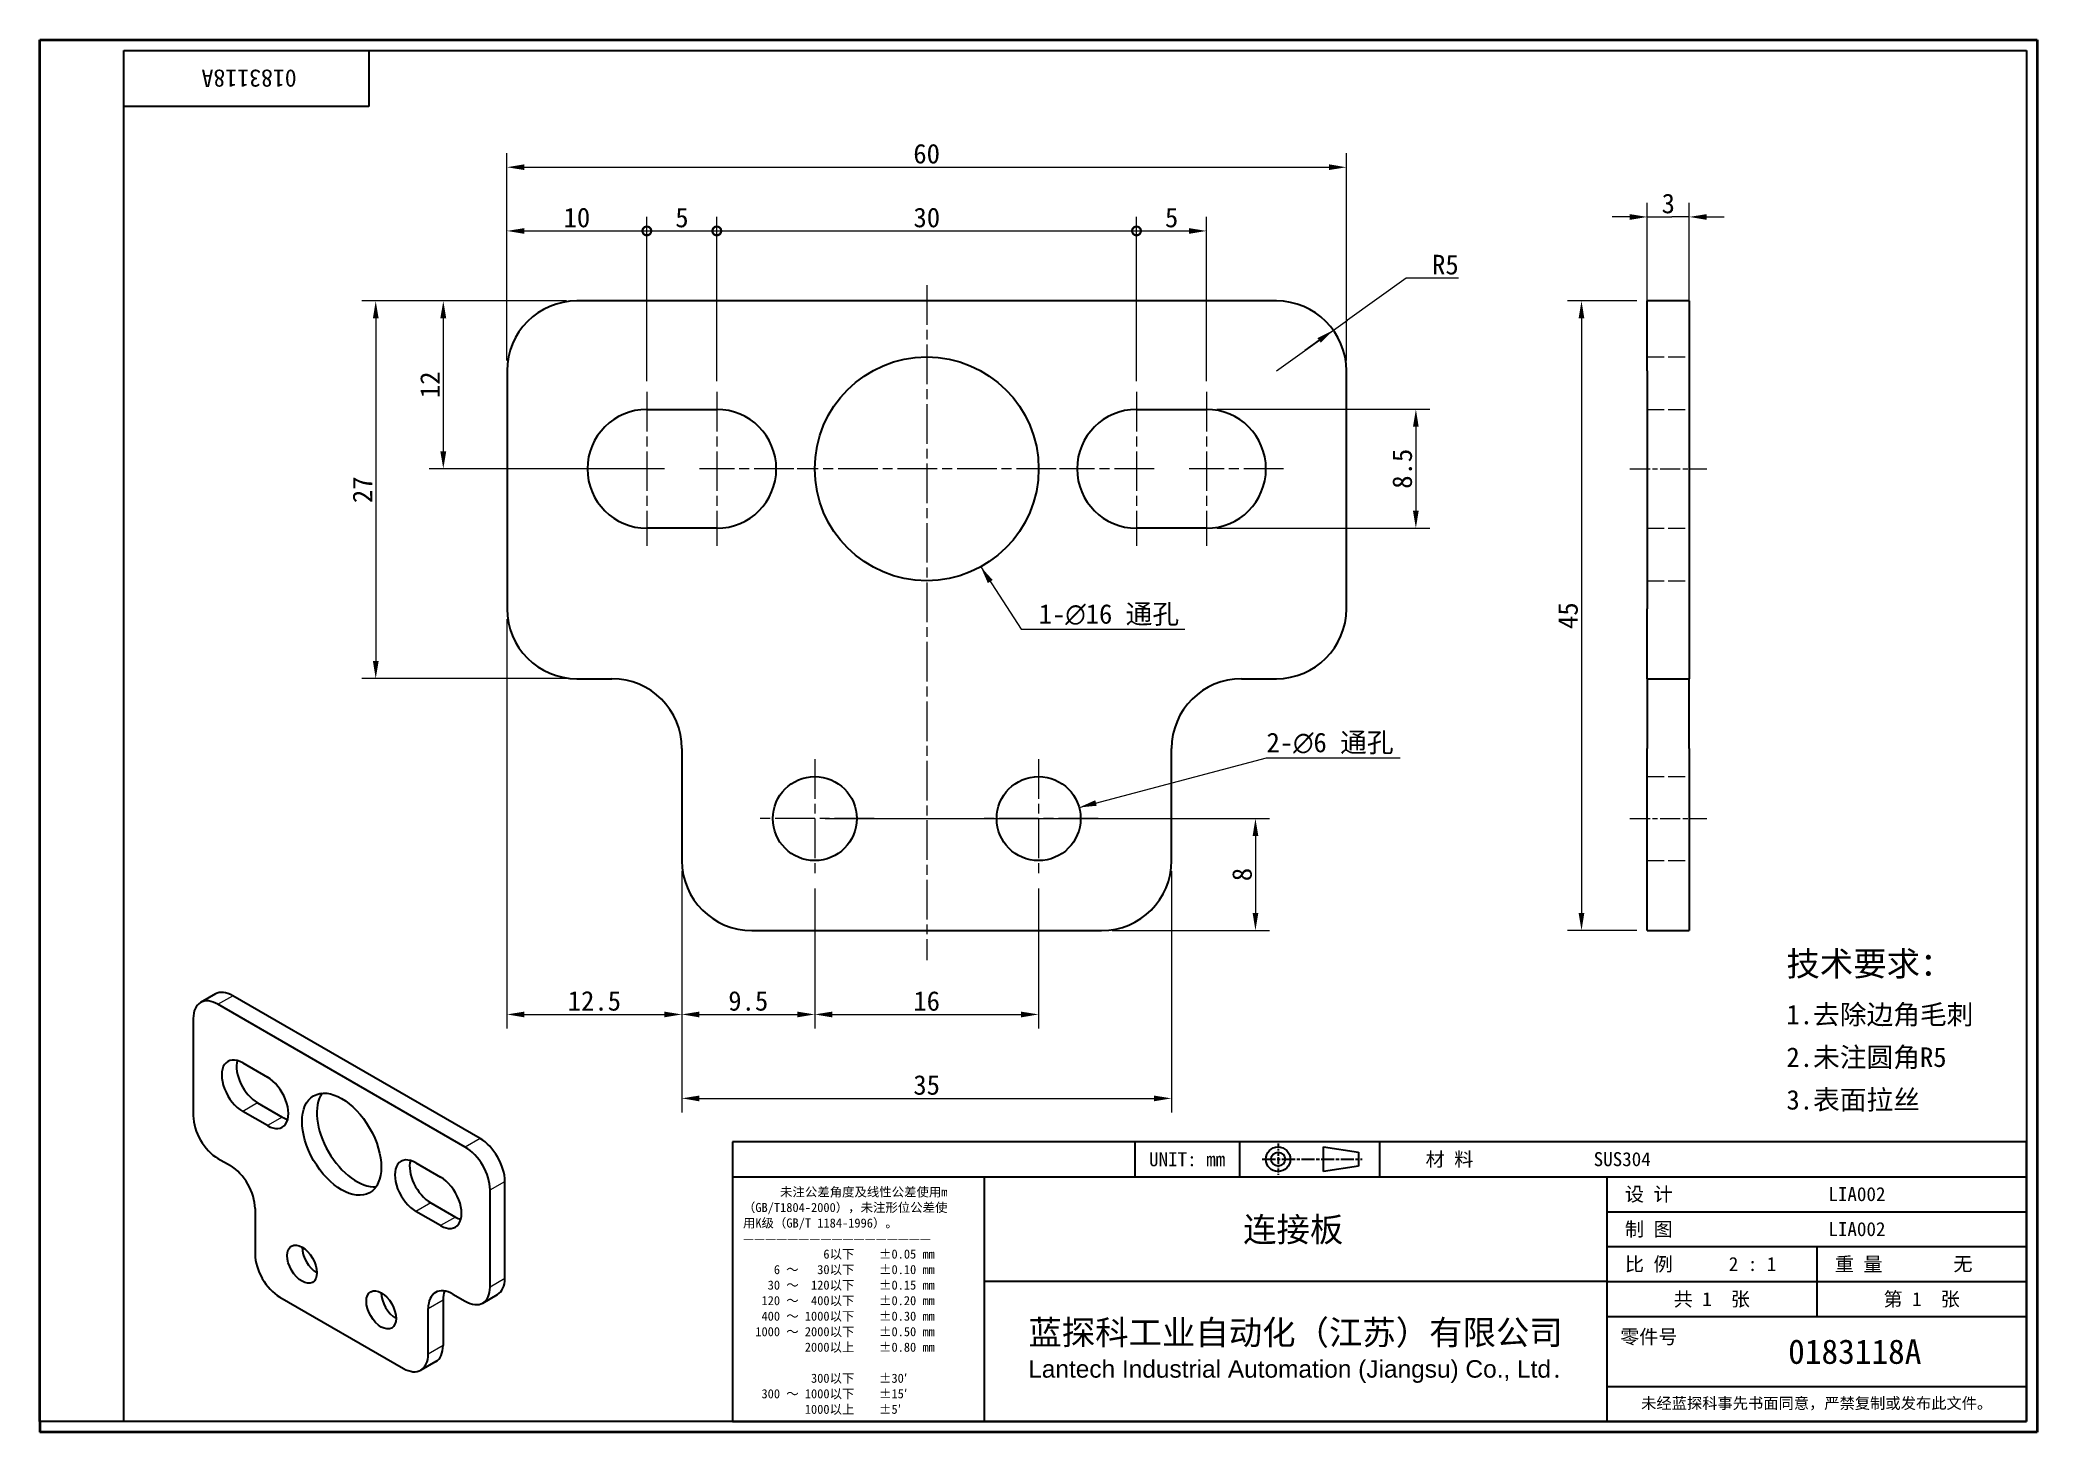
# Model space of a CAD drawing. Header units: millimetres. Extents: x 3 to 146, y 3 to 102.
import ezdxf
from ezdxf.enums import TextEntityAlignment as Align

# ---------------------------------------------------------------- set-up
doc = ezdxf.new("R2010")
doc.units = ezdxf.units.MM
doc.header["$LTSCALE"] = 0.5
doc.linetypes.add('CHAIN', pattern=[0.3543, 0.2362, -0.0295, 0.0591, -0.0295])
doc.linetypes.add('DASHED', pattern=[0.2067, 0.1654, -0.0413])
for name, color, linetype, lineweight in [('1', 7, 'Continuous', 18), ('可见 (ISO)', 7, 'Continuous', 25), ('可见窄的 (ISO)', 7, 'Continuous', 18), ('图框 (ISO)', 7, 'Continuous', 35), ('标题 (ISO)', 7, 'Continuous', 25)]:
    doc.layers.add(name, color=color, linetype=linetype, lineweight=lineweight)
for name, color, linetype, lineweight, true_color in [('中心标记 (ISO)', 1, 'CHAIN', 18, 0xff0000), ('中心线 (ISO)', 1, 'CHAIN', 18, 0xff0000), ('尺寸 (ISO)', 7, 'Continuous', 18, 0x008000), ('符号 (ISO)', 7, 'Continuous', 18, 0x008000), ('隐藏 (ISO)', 5, 'DASHED', 18, 0x0000ff)]:
    doc.layers.add(name, color=color, linetype=linetype, lineweight=lineweight, true_color=true_color)
doc.styles.add('文本样式164', font='SimSun.ttf')
doc.styles.add('文本样式165', font='SimSun.ttf')
doc.styles.add('文本样式74', font='SimSun.ttf')
doc.styles.add('最新国标', font='simfang.ttf')
doc.styles.add('注释文本 (ISO)', font='simfang.ttf')
doc.dimstyles.new('默认 (GB)', dxfattribs={"dimscale": 0.5, "dimtxt": 2.8, "dimasz": 2.5, "dimexe": 2, "dimexo": 1.5, "dimgap": 0.5, "dimtad": 1, "dimtoh": 1, "dimdsep": 46, "dimtxsty": '最新国标', "dimcen": 0.09, "dimdle": 10, "dimclrd": 256, "dimclre": 256, "dimclrt": 256, "dimaunit": 1, "dimadec": 3, "dimazin": 2, "dimtfac": 0.535714, "dimtdec": 3, "dimtmove": 0, "dimatfit": 3, "dimfxl": 0, "dimtolj": 1, "dimlwd": -1, "dimlwe": -1, "dimarcsym": 0})
doc.dimstyles.new('默认 (GB)$7', dxfattribs={"dimscale": 0.5, "dimtxt": 2.8, "dimasz": 2.5, "dimexe": 2, "dimexo": 1.5, "dimgap": 0.5, "dimtad": 1, "dimtoh": 1, "dimdsep": 46, "dimtxsty": '最新国标', "dimcen": 0.09, "dimdle": 10, "dimclrd": 256, "dimclre": 256, "dimclrt": 256, "dimaunit": 1, "dimadec": 3, "dimazin": 2, "dimtfac": 0.535714, "dimtdec": 3, "dimtmove": 0, "dimatfit": 3, "dimfxl": 0, "dimtolj": 1, "dimlwd": -1, "dimlwe": -1, "dimarcsym": 0})

# ---------------------------------------------------------------- blocks, each defined once
blk = doc.blocks.new('图框 最新国标')
at = {"layer": '图框 (ISO)'}
for p, q in [((6, 7), (6, 204.5)), ((6, 204.5), (291.5, 204.5)), ((291.5, 204.5), (291.5, 5.5)), ((6, 7), (6, 5.5)), ((6, 7), (6, 5.5)), ((291.5, 5.5), (6, 5.5))]:
    blk.add_line(p, q, dxfattribs=at)
at = {"layer": '图框 (ISO)', "color": 7, "linetype": 'Continuous', "lineweight": 25}
for p, q in [((18, 203), (290, 203)), ((18, 7), (18, 203)), ((18, 203), (290, 203)), ((53, 203), (53, 195)), ((290, 203), (290, 7)), ((290, 203), (290, 7)), ((53, 195), (18, 195)), ((290, 7), (6, 7)), ((290, 7), (18, 7))]:
    blk.add_line(p, q, dxfattribs=at)
at = {"layer": '图框 (ISO)', "style": '文本样式74'}
blk.add_attdef('零件代号_001', (42.7, 200.25), '', height=2.5, rotation=180, dxfattribs=at)
blk = doc.blocks.new('标题栏 最新国标')
at = {"layer": '标题 (ISO)'}
for p, q in [((381.98, -183.84), (196.98, -183.84)), ((196.98, -183.84), (196.98, -223.84)), ((254.48, -183.84), (254.48, -188.84)), ((269.48, -183.84), (269.48, -188.84)), ((281.48, -188.09), (281.48, -184.59)), ((281.48, -184.59), (286.48, -185.34)), ((286.48, -185.34), (286.48, -187.34)), ((289.48, -183.84), (289.48, -188.84)), ((381.98, -223.84), (381.98, -183.84)), ((383.48, -183.84), (383.48, -225.34)), ((286.48, -187.34), (281.48, -188.09)), ((196.98, -188.84), (381.98, -188.84)), ((232.98, -188.84), (232.98, -223.84)), ((321.98, -188.84), (321.98, -223.84)), ((321.98, -193.84), (381.98, -193.84)), ((321.98, -198.84), (381.98, -198.84)), ((351.98, -198.84), (351.98, -208.84)), ((321.98, -203.84), (232.98, -203.84)), ((321.98, -203.84), (381.98, -203.84)), ((321.98, -208.84), (381.98, -208.84)), ((321.98, -218.84), (381.98, -218.84)), ((196.98, -223.84), (381.98, -223.84)), ((383.48, -225.34), (196.98, -225.34))]:
    blk.add_line(p, q, dxfattribs=at)
at = {"layer": '标题 (ISO)', "linetype": 'CHAIN', "ltscale": 5.000333}
blk.add_line((274.98, -184.09), (274.98, -188.59), dxfattribs=at)
at = {"layer": '标题 (ISO)', "linetype": 'CHAIN', "ltscale": 15.834605}
blk.add_line((272.73, -186.34), (286.98, -186.34), dxfattribs=at)
at = {"layer": '标题 (ISO)'}
for radius in [1.75, 1]:
    blk.add_circle((274.98, -186.34), radius, dxfattribs=at)
at = {"layer": '1', "style": '文本样式164'}
for s, p in [('UNIT: mm', (261.98, -186.34)), ('材 料', (299.48, -186.34)), ('设 计', (327.98, -191.34)), ('制 图', (327.98, -196.34)), ('比 例', (327.98, -201.34)), ('重 量', (357.98, -201.34)), ('共 1  张', (336.98, -206.34)), ('第 1  张', (366.98, -206.34))]:
    blk.add_text(s, height=2, dxfattribs=at).set_placement(p, align=Align.MIDDLE_CENTER)
at = {"layer": '标题 (ISO)', "style": '注释文本 (ISO)'}
for s, insert, char_height, attachment_point, line_spacing_factor in [('\\fSimSun|b0|i0;{\\H1.3000;      未注公差角度及线性公差使用m\\P}\\fSimSun|b0|i0;{\\H1.3000;（GB/T1804-2000），未注形位公差使\\P}\\fSimSun|b0|i0;{\\H1.3000;用K级（GB/T 1184-1996）。\\P}\\fSimSun|b0|i0;{\\H1.3000;—————————————————\\P}\\fSimSun|b0|i0;{\\H1.3000;             6以下    ±0.05 mm\\P}\\fSimSun|b0|i0;{\\H1.3000;     6 ～   30以下    ±0.10 mm\\P}\\fSimSun|b0|i0;{\\H1.3000;    30 ～  120以下    ±0.15 mm\\P}\\fSimSun|b0|i0;{\\H1.3000;   120 ～  400以下    ±0.20 mm\\P}\\fSimSun|b0|i0;{\\H1.3000;   400 ～ 1000以下    ±0.30 mm\\P}\\fSimSun|b0|i0;{\\H1.3000;  1000 ～ 2000以下    ±0.50 mm\\P}\\fSimSun|b0|i0;{\\H1.3000;          2000以上    ±0.80 mm\\P}\\fSimSun|b0|i0;{\\H1.3000;\\P}\\fSimSun|b0|i0;{\\H1.3000;           300以下    ±30′\\P}\\fSimSun|b0|i0;{\\H1.3000;   300 ～ 1000以下    ±15′\\P}\\fSimSun|b0|i0;{\\H1.3000;          1000以上    ±5′}', (198.48, -206.63), 1.3, 4, 1.023913), ('{\\fMicrosoft YaHei|b0|i0|c134|p34;\\H1.75x;蓝探科工业自动化（江苏）有限公司\\P\\fArial|b0|i0|c0|p34;\\H0.71429x;Lantech Industrial Automation (Jiangsu) Co., Ltd\\fFangSong|b0|i0|c134|p49;.\\H1.15195x; }', (277.48, -213.84), 2, 5, 0.978695)]:
    blk.add_mtext(s, dxfattribs=dict(at, insert=insert, char_height=char_height, attachment_point=attachment_point, line_spacing_factor=line_spacing_factor))
at = {"layer": '标题 (ISO)', "attachment_point": 5, "style": '注释文本 (ISO)'}
for s, insert, char_height in [('\\fFangSong|b0|i0;零件号', (327.98, -211.84), 2), ('\\fSimSun|b0|i0;{\\H1.6000;未经蓝探科事先书面同意，严禁复制或发布此文件。}', (351.98, -221.34), 1.6)]:
    blk.add_mtext(s, dxfattribs=dict(at, insert=insert, char_height=char_height))
at = {"layer": '标题 (ISO)'}
for tag, p, height, style in [('材料_001', (320.09, -187.33), 2, '注释文本 (ISO)'), ('设计人_001', (353.65, -192.33), 2, '注释文本 (ISO)'), ('库存编号_001', (269.98, -198.14), 3.5, '文本样式165'), ('设计人_001', (353.65, -197.33), 2, '注释文本 (ISO)'), ('视图比例_001', (339.41, -202.33), 2, '注释文本 (ISO)'), ('质量\\P3;_001', (371.53, -202.3), 2, '注释文本 (ISO)'), ('零件代号_001', (347.9, -215.59), 3.5, '文本样式165')]:
    blk.add_attdef(tag, p, '', height=height, dxfattribs=dict(at, style=style))
blk = doc.blocks.new('_DotSmall')
at = {"color": 0, "linetype": 'ByBlock', "const_width": 0.5}
blk.add_lwpolyline([(-0.0625, 0, 1), (0.0625, 0, 1)], format="xyb", close=True, dxfattribs=at)
blk = doc.blocks.new('*D5')
at = {"layer": 'Defpoints', "color": 0, "transparency": 16777216}
for p in [(46.38, 88.6), (36.38, 78.6), (46.38, 77.1)]:
    blk.add_point(p, dxfattribs=at)
at = {"layer": '尺寸 (ISO)', "color": 116, "true_color": 0x00803f, "transparency": 16777216}
for p, q in [((36.38, 79.35), (36.38, 89.6)), ((37.63, 88.6), (46.38, 88.6)), ((46.38, 77.85), (46.38, 89.6))]:
    blk.add_line(p, q, dxfattribs=at)
blk.add_solid([(37.63, 88.8), (37.63, 88.39), (36.38, 88.6)], dxfattribs=at)
at = {"layer": '尺寸 (ISO)', "color": 116, "true_color": 0x00803f, "transparency": 16777216, "xscale": 1.25, "yscale": 1.25, "zscale": 1.25}
blk.add_blockref('_DotSmall', (46.38, 88.6), dxfattribs=at)
at = {"layer": '尺寸 (ISO)', "transparency": 16777216, "insert": (41.38, 89.55), "char_height": 1.4, "attachment_point": 5, "style": '最新国标'}
blk.add_mtext('\\A1;10', dxfattribs=at)
blk = doc.blocks.new('*D7')
at = {"layer": 'Defpoints', "color": 0, "transparency": 16777216}
for p in [(51.38, 88.6), (46.38, 77.1), (51.38, 77.1)]:
    blk.add_point(p, dxfattribs=at)
at = {"layer": '尺寸 (ISO)', "color": 116, "true_color": 0x00803f, "transparency": 16777216}
for p, q in [((46.38, 77.85), (46.38, 89.6)), ((46.38, 88.6), (51.38, 88.6)), ((51.38, 77.85), (51.38, 89.6))]:
    blk.add_line(p, q, dxfattribs=at)
at = {"layer": '尺寸 (ISO)', "color": 116, "true_color": 0x00803f, "transparency": 16777216, "xscale": 1.25, "yscale": 1.25, "zscale": 1.25, "rotation": 180}
blk.add_blockref('_DotSmall', (46.38, 88.6), dxfattribs=at)
at = {"layer": '尺寸 (ISO)', "color": 116, "true_color": 0x00803f, "transparency": 16777216, "xscale": 1.25, "yscale": 1.25, "zscale": 1.25}
blk.add_blockref('_DotSmall', (51.38, 88.6), dxfattribs=at)
at = {"layer": '尺寸 (ISO)', "transparency": 16777216, "insert": (48.89, 89.55), "char_height": 1.4, "attachment_point": 5, "style": '最新国标'}
blk.add_mtext('\\A1;5', dxfattribs=at)
blk = doc.blocks.new('*D8')
at = {"layer": 'Defpoints', "color": 0, "transparency": 16777216}
for p in [(81.38, 88.6), (51.38, 77.1), (81.38, 77.1)]:
    blk.add_point(p, dxfattribs=at)
at = {"layer": '尺寸 (ISO)', "color": 116, "true_color": 0x00803f, "transparency": 16777216}
for p, q in [((51.38, 77.85), (51.38, 89.6)), ((51.38, 88.6), (81.38, 88.6)), ((81.38, 77.85), (81.38, 89.6))]:
    blk.add_line(p, q, dxfattribs=at)
at = {"layer": '尺寸 (ISO)', "color": 116, "true_color": 0x00803f, "transparency": 16777216, "xscale": 1.25, "yscale": 1.25, "zscale": 1.25, "rotation": 180}
blk.add_blockref('_DotSmall', (51.38, 88.6), dxfattribs=at)
at = {"layer": '尺寸 (ISO)', "color": 116, "true_color": 0x00803f, "transparency": 16777216, "xscale": 1.25, "yscale": 1.25, "zscale": 1.25}
blk.add_blockref('_DotSmall', (81.38, 88.6), dxfattribs=at)
at = {"layer": '尺寸 (ISO)', "transparency": 16777216, "insert": (66.39, 89.55), "char_height": 1.4, "attachment_point": 5, "style": '最新国标'}
blk.add_mtext('\\A1;30', dxfattribs=at)
blk = doc.blocks.new('*D9')
at = {"layer": 'Defpoints', "color": 0, "transparency": 16777216}
for p in [(86.38, 88.6), (81.38, 77.1), (86.38, 77.1)]:
    blk.add_point(p, dxfattribs=at)
at = {"layer": '尺寸 (ISO)', "color": 116, "true_color": 0x00803f, "transparency": 16777216}
for p, q in [((81.38, 77.85), (81.38, 89.6)), ((81.38, 88.6), (85.13, 88.6)), ((86.38, 77.85), (86.38, 89.6))]:
    blk.add_line(p, q, dxfattribs=at)
blk.add_solid([(85.13, 88.8), (85.13, 88.39), (86.38, 88.6)], dxfattribs=at)
at = {"layer": '尺寸 (ISO)', "color": 116, "true_color": 0x00803f, "transparency": 16777216, "xscale": 1.25, "yscale": 1.25, "zscale": 1.25, "rotation": 180}
blk.add_blockref('_DotSmall', (81.38, 88.6), dxfattribs=at)
at = {"layer": '尺寸 (ISO)', "transparency": 16777216, "insert": (83.89, 89.55), "char_height": 1.4, "attachment_point": 5, "style": '最新国标'}
blk.add_mtext('\\A1;5', dxfattribs=at)
blk = doc.blocks.new('*D10')
at = {"layer": 'Defpoints', "color": 0, "transparency": 16777216}
for p in [(96.38, 93.15), (36.38, 78.6), (96.38, 78.6)]:
    blk.add_point(p, dxfattribs=at)
at = {"layer": '尺寸 (ISO)', "color": 116, "true_color": 0x00803f, "transparency": 16777216}
for p, q in [((36.38, 79.35), (36.38, 94.15)), ((37.63, 93.15), (95.13, 93.15)), ((96.38, 79.35), (96.38, 94.15))]:
    blk.add_line(p, q, dxfattribs=at)
for points in [[(37.63, 93.36), (37.63, 92.95), (36.38, 93.15)], [(95.13, 93.36), (95.13, 92.95), (96.38, 93.15)]]:
    blk.add_solid(points, dxfattribs=at)
at = {"layer": '尺寸 (ISO)', "transparency": 16777216, "insert": (66.38, 94.11), "char_height": 1.4, "attachment_point": 5, "style": '最新国标'}
blk.add_mtext('\\A1;60', dxfattribs=at)
blk = doc.blocks.new('*D11')
at = {"layer": 'Defpoints', "color": 0, "transparency": 16777216}
for p in [(41.38, 83.6), (31.83, 71.6), (46.38, 71.6)]:
    blk.add_point(p, dxfattribs=at)
at = {"layer": '尺寸 (ISO)', "color": 116, "true_color": 0x00803f, "transparency": 16777216}
for p, q in [((40.63, 83.6), (30.83, 83.6)), ((31.83, 82.35), (31.83, 72.85)), ((45.63, 71.6), (30.83, 71.6))]:
    blk.add_line(p, q, dxfattribs=at)
for points in [[(31.62, 82.35), (32.04, 82.35), (31.83, 83.6)], [(31.62, 72.85), (32.04, 72.85), (31.83, 71.6)]]:
    blk.add_solid(points, dxfattribs=at)
at = {"layer": '尺寸 (ISO)', "transparency": 16777216, "insert": (30.88, 77.6), "char_height": 1.4, "attachment_point": 5, "rotation": 90, "style": '最新国标'}
blk.add_mtext('\\A1;12', dxfattribs=at)
blk = doc.blocks.new('*D12')
at = {"layer": 'Defpoints', "color": 0, "transparency": 16777216}
for p in [(41.38, 83.6), (27, 56.6), (41.38, 56.6)]:
    blk.add_point(p, dxfattribs=at)
at = {"layer": '尺寸 (ISO)', "color": 116, "true_color": 0x00803f, "transparency": 16777216}
for p, q in [((40.63, 83.6), (26, 83.6)), ((27, 82.35), (27, 57.85)), ((40.63, 56.6), (26, 56.6))]:
    blk.add_line(p, q, dxfattribs=at)
for points in [[(26.8, 82.35), (27.21, 82.35), (27, 83.6)], [(26.8, 57.85), (27.21, 57.85), (27, 56.6)]]:
    blk.add_solid(points, dxfattribs=at)
at = {"layer": '尺寸 (ISO)', "transparency": 16777216, "insert": (26.05, 70.1), "char_height": 1.4, "attachment_point": 5, "rotation": 90, "style": '最新国标'}
blk.add_mtext('\\A1;27', dxfattribs=at)
blk = doc.blocks.new('*D13')
at = {"layer": 'Defpoints', "color": 0, "transparency": 16777216}
for p in [(48.88, 43.6), (58.38, 42.35), (58.38, 32.6)]:
    blk.add_point(p, dxfattribs=at)
at = {"layer": '尺寸 (ISO)', "color": 116, "true_color": 0x00803f, "transparency": 16777216}
for p, q in [((48.88, 42.85), (48.88, 31.6)), ((58.38, 41.6), (58.38, 31.6)), ((50.13, 32.6), (57.13, 32.6))]:
    blk.add_line(p, q, dxfattribs=at)
for points in [[(50.13, 32.8), (50.13, 32.39), (48.88, 32.6)], [(57.13, 32.8), (57.13, 32.39), (58.38, 32.6)]]:
    blk.add_solid(points, dxfattribs=at)
at = {"layer": '尺寸 (ISO)', "transparency": 16777216, "insert": (53.63, 33.56), "char_height": 1.4, "attachment_point": 5, "style": '最新国标'}
blk.add_mtext('\\A1;9.5', dxfattribs=at)
blk = doc.blocks.new('*D14')
at = {"layer": 'Defpoints', "color": 0, "transparency": 16777216}
for p in [(58.38, 42.35), (74.38, 42.35), (74.38, 32.6)]:
    blk.add_point(p, dxfattribs=at)
at = {"layer": '尺寸 (ISO)', "color": 116, "true_color": 0x00803f, "transparency": 16777216}
for p, q in [((58.38, 41.6), (58.38, 31.6)), ((74.38, 41.6), (74.38, 31.6)), ((59.63, 32.6), (73.13, 32.6))]:
    blk.add_line(p, q, dxfattribs=at)
for points in [[(59.63, 32.8), (59.63, 32.39), (58.38, 32.6)], [(73.13, 32.8), (73.13, 32.39), (74.38, 32.6)]]:
    blk.add_solid(points, dxfattribs=at)
at = {"layer": '尺寸 (ISO)', "transparency": 16777216, "insert": (66.38, 33.55), "char_height": 1.4, "attachment_point": 5, "style": '最新国标'}
blk.add_mtext('\\A1;16', dxfattribs=at)
blk = doc.blocks.new('*D15')
at = {"layer": 'Defpoints', "color": 0, "transparency": 16777216}
for p in [(48.88, 43.6), (83.88, 43.6), (83.88, 26.6)]:
    blk.add_point(p, dxfattribs=at)
at = {"layer": '尺寸 (ISO)', "color": 116, "true_color": 0x00803f, "transparency": 16777216}
for p, q in [((48.88, 42.85), (48.88, 25.6)), ((83.88, 42.85), (83.88, 25.6)), ((50.13, 26.6), (82.63, 26.6))]:
    blk.add_line(p, q, dxfattribs=at)
for points in [[(50.13, 26.8), (50.13, 26.39), (48.88, 26.6)], [(82.63, 26.8), (82.63, 26.39), (83.88, 26.6)]]:
    blk.add_solid(points, dxfattribs=at)
at = {"layer": '尺寸 (ISO)', "transparency": 16777216, "insert": (66.38, 27.55), "char_height": 1.4, "attachment_point": 5, "style": '最新国标'}
blk.add_mtext('\\A1;35', dxfattribs=at)
blk = doc.blocks.new('*D16')
at = {"layer": 'Defpoints', "color": 0, "transparency": 16777216}
for p in [(36.38, 61.6), (48.88, 43.6), (48.88, 32.6)]:
    blk.add_point(p, dxfattribs=at)
at = {"layer": '尺寸 (ISO)', "color": 116, "true_color": 0x00803f, "transparency": 16777216}
for p, q in [((36.38, 60.85), (36.38, 31.6)), ((48.88, 42.85), (48.88, 31.6)), ((37.63, 32.6), (47.63, 32.6))]:
    blk.add_line(p, q, dxfattribs=at)
for points in [[(37.63, 32.8), (37.63, 32.39), (36.38, 32.6)], [(47.63, 32.8), (47.63, 32.39), (48.88, 32.6)]]:
    blk.add_solid(points, dxfattribs=at)
at = {"layer": '尺寸 (ISO)', "transparency": 16777216, "insert": (42.63, 33.56), "char_height": 1.4, "attachment_point": 5, "style": '最新国标'}
blk.add_mtext('\\A1;12.5', dxfattribs=at)
blk = doc.blocks.new('*D17')
at = {"layer": 'Defpoints', "color": 0, "transparency": 16777216}
for p in [(120.89, 89.6), (117.89, 78.6), (120.89, 78.6)]:
    blk.add_point(p, dxfattribs=at)
at = {"layer": '尺寸 (ISO)', "color": 116, "true_color": 0x00803f, "transparency": 16777216}
for p, q in [((117.89, 79.35), (117.89, 90.6)), ((120.89, 79.35), (120.89, 90.6)), ((116.64, 89.6), (115.39, 89.6)), ((117.89, 89.6), (119.14, 89.6)), ((119.14, 89.6), (119.64, 89.6)), ((120.89, 89.6), (119.64, 89.6)), ((122.14, 89.6), (123.39, 89.6))]:
    blk.add_line(p, q, dxfattribs=at)
for points in [[(116.64, 89.8), (116.64, 89.39), (117.89, 89.6)], [(122.14, 89.8), (122.14, 89.39), (120.89, 89.6)]]:
    blk.add_solid(points, dxfattribs=at)
at = {"layer": '尺寸 (ISO)', "transparency": 16777216, "insert": (119.39, 90.55), "char_height": 1.4, "attachment_point": 5, "style": '最新国标'}
blk.add_mtext('\\A1;3', dxfattribs=at)
blk = doc.blocks.new('*D18')
at = {"layer": 'Defpoints', "color": 0, "transparency": 16777216}
for p in [(86.38, 75.85), (86.38, 67.35), (101.35, 67.35)]:
    blk.add_point(p, dxfattribs=at)
at = {"layer": '尺寸 (ISO)', "color": 116, "true_color": 0x00803f, "transparency": 16777216}
for p, q in [((87.13, 75.85), (102.35, 75.85)), ((101.35, 74.6), (101.35, 68.6)), ((87.13, 67.35), (102.35, 67.35))]:
    blk.add_line(p, q, dxfattribs=at)
for points in [[(101.14, 74.6), (101.55, 74.6), (101.35, 75.85)], [(101.14, 68.6), (101.55, 68.6), (101.35, 67.35)]]:
    blk.add_solid(points, dxfattribs=at)
at = {"layer": '尺寸 (ISO)', "transparency": 16777216, "insert": (100.38, 71.6), "char_height": 1.4, "attachment_point": 5, "rotation": 90, "style": '最新国标'}
blk.add_mtext('\\A1;8.5', dxfattribs=at)
blk = doc.blocks.new('*D19')
at = {"layer": 'Defpoints', "color": 0, "transparency": 16777216}
for p in [(58.38, 46.6), (78.88, 38.6), (89.88, 38.6)]:
    blk.add_point(p, dxfattribs=at)
at = {"layer": '尺寸 (ISO)', "color": 116, "true_color": 0x00803f, "transparency": 16777216}
for p, q in [((59.13, 46.6), (90.88, 46.6)), ((89.88, 45.35), (89.88, 39.85)), ((79.63, 38.6), (90.88, 38.6))]:
    blk.add_line(p, q, dxfattribs=at)
for points in [[(89.68, 45.35), (90.09, 45.35), (89.88, 46.6)], [(89.68, 39.85), (90.09, 39.85), (89.88, 38.6)]]:
    blk.add_solid(points, dxfattribs=at)
at = {"layer": '尺寸 (ISO)', "transparency": 16777216, "insert": (88.93, 42.6), "char_height": 1.4, "attachment_point": 5, "rotation": 90, "style": '最新国标'}
blk.add_mtext('\\A1;8', dxfattribs=at)
blk = doc.blocks.new('*D20')
at = {"layer": 'Defpoints', "color": 0, "transparency": 16777216}
for p in [(95.45, 81.5), (91.38, 78.6)]:
    blk.add_point(p, dxfattribs=at)
at = {"layer": '尺寸 (ISO)', "color": 116, "true_color": 0x00803f, "transparency": 16777216}
for p, q in [((100.66, 85.22), (96.47, 82.23)), ((104.39, 85.22), (100.66, 85.22)), ((91.38, 78.6), (95.45, 81.5)), ((95.45, 81.5), (96.47, 82.23)), ((94.44, 80.78), (93.42, 80.05))]:
    blk.add_line(p, q, dxfattribs=at)
blk.add_solid([(94.31, 80.94), (94.56, 80.61), (95.45, 81.5)], dxfattribs=at)
at = {"layer": '尺寸 (ISO)', "transparency": 16777216, "insert": (103.46, 86.18), "char_height": 1.4, "attachment_point": 5, "style": '最新国标'}
blk.add_mtext('\\A1;R5', dxfattribs=at)
blk = doc.blocks.new('*D21')
at = {"layer": 'Defpoints', "color": 0, "transparency": 16777216}
for p in [(117.89, 83.6), (113.19, 38.6), (117.89, 38.6)]:
    blk.add_point(p, dxfattribs=at)
at = {"layer": '尺寸 (ISO)', "color": 116, "true_color": 0x00803f, "transparency": 16777216}
for p, q in [((117.14, 83.6), (112.19, 83.6)), ((113.19, 82.35), (113.19, 39.85)), ((117.14, 38.6), (112.19, 38.6))]:
    blk.add_line(p, q, dxfattribs=at)
for points in [[(112.98, 82.35), (113.39, 82.35), (113.19, 83.6)], [(112.98, 39.85), (113.39, 39.85), (113.19, 38.6)]]:
    blk.add_solid(points, dxfattribs=at)
at = {"layer": '尺寸 (ISO)', "transparency": 16777216, "insert": (112.23, 61.1), "char_height": 1.4, "attachment_point": 5, "rotation": 90, "style": '最新国标'}
blk.add_mtext('\\A1;45', dxfattribs=at)

msp = doc.modelspace()

# ---------------------------------------------------------------- linework, layer by layer
at = {"layer": '中心标记 (ISO)', "ltscale": 23.990969}
for p, q in [((66.385, 84.724), (66.385, 36.469)), ((46.385, 77.095), (46.385, 66.095)), ((51.385, 77.095), (51.385, 66.095)), ((81.385, 77.095), (81.385, 66.095)), ((86.385, 77.095), (86.385, 66.095)), ((47.635, 71.595), (40.885, 71.595)), ((56.885, 71.595), (50.135, 71.595)), ((75.635, 71.595), (57.135, 71.595)), ((82.635, 71.595), (75.885, 71.595)), ((91.885, 71.595), (85.135, 71.595)), ((58.385, 50.845), (58.385, 42.345)), ((74.385, 50.845), (74.385, 42.345)), ((62.635, 46.595), (54.135, 46.595)), ((78.635, 46.595), (70.135, 46.595))]:
    msp.add_line(p, q, dxfattribs=at)
at = {"layer": '中心线 (ISO)', "ltscale": 12.223182}
for p, q in [((116.642, 71.595), (122.142, 71.595)), ((116.642, 46.595), (122.142, 46.595))]:
    msp.add_line(p, q, dxfattribs=at)
at = {"layer": '可见 (ISO)'}
for p, q in [((91.385, 83.595), (41.385, 83.595)), ((117.892, 78.595), (117.892, 83.595)), ((120.892, 83.595), (117.892, 83.595)), ((120.892, 83.595), (120.892, 78.595)), ((36.385, 78.595), (36.385, 61.595)), ((96.385, 61.595), (96.385, 78.595)), ((117.892, 78.595), (117.892, 61.595)), ((120.892, 78.595), (120.892, 61.595)), ((46.385, 75.845), (51.385, 75.845)), ((81.385, 75.845), (86.385, 75.845)), ((51.385, 67.345), (46.385, 67.345)), ((86.385, 67.345), (81.385, 67.345)), ((117.892, 56.595), (117.892, 61.595)), ((120.892, 61.595), (120.892, 56.595)), ((41.385, 56.595), (43.885, 56.595)), ((88.885, 56.595), (91.385, 56.595)), ((117.892, 56.595), (117.892, 51.595)), ((117.892, 56.595), (120.892, 56.595)), ((120.892, 51.595), (120.892, 56.595)), ((48.885, 51.595), (48.885, 43.595)), ((83.885, 43.595), (83.885, 51.595)), ((117.892, 43.595), (117.892, 51.595)), ((120.892, 51.595), (120.892, 43.595)), ((117.892, 38.595), (117.892, 43.595)), ((120.892, 43.595), (120.892, 38.595)), ((53.885, 38.595), (78.885, 38.595)), ((117.892, 38.595), (120.892, 38.595)), ((15.537, 34.06), (14.476, 33.448)), ((33.404, 23.118), (15.726, 33.324)), ((34.465, 23.73), (16.787, 33.937)), ((13.959, 32.304), (13.959, 25.363)), ((17.494, 29.14), (19.262, 28.119)), ((18.555, 26.282), (20.323, 25.261)), ((19.262, 24.649), (17.494, 25.67)), ((15.726, 22.302), (16.61, 21.791)), ((29.869, 21.995), (31.636, 20.975)), ((35.172, 13.116), (35.172, 20.056)), ((36.233, 13.728), (36.233, 20.669)), ((18.378, 18.729), (18.378, 15.463)), ((30.929, 19.138), (32.697, 18.117)), ((31.636, 17.505), (29.869, 18.525)), ((20.146, 12.402), (28.985, 7.298)), ((30.753, 8.319), (30.753, 11.585)), ((31.813, 12.197), (31.813, 8.931)), ((32.52, 12.606), (33.404, 12.095)), ((34.654, 11.972), (35.715, 12.584)), ((31.295, 7.787), (30.235, 7.175))]:
    msp.add_line(p, q, dxfattribs=at)
for centre, radius in [((66.385, 71.595), 8), ((58.385, 46.595), 3), ((74.385, 46.595), 3)]:
    msp.add_circle(centre, radius, dxfattribs=at)
for centre, radius, start, end in [((41.385, 78.595), 5, 90, 180), ((91.385, 78.595), 5, 0, 90), ((46.385, 71.595), 4.25, 90, 270), ((51.385, 71.595), 4.25, 270, 90), ((81.385, 71.595), 4.25, 90, 270), ((86.385, 71.595), 4.25, 270, 90), ((41.385, 61.595), 5, 180, 270), ((91.385, 61.595), 5, 270, 0), ((43.885, 51.595), 5, 0, 90), ((88.885, 51.595), 5, 90, 180), ((53.885, 43.595), 5, 180, 270), ((78.885, 43.595), 5, 270, 0)]:
    msp.add_arc(centre, radius, start, end, dxfattribs=at)
for centre, major_axis, start_param, end_param in [((15.726, 31.283), (-1.25, 2.165), 5.4977871, 7.0685835), ((16.787, 31.895), (-1.25, 2.165), 5.4977871, 6.2831853), ((17.494, 27.405), (-1.062, 1.84), 5.4977871, 8.6393798), ((18.555, 28.017), (1.063, -1.84), 3.664192, 5.4977871), ((19.262, 26.384), (1.062, -1.84), 5.4977871, 8.6393798), ((25.626, 23.935), (-2, 3.464), 0.2683751, 2.8732176), ((15.726, 24.343), (-1.25, 2.165), 0.7853982, 2.3561945), ((20.323, 26.996), (1.063, -1.84), 5.4977871, 5.760586), ((33.404, 21.077), (1.25, -2.165), 0.7853982, 2.3561945), ((34.465, 21.689), (-1.25, 2.165), 3.9269908, 5.4977871), ((16.61, 19.75), (-1.25, 2.165), 3.9269908, 5.4977871), ((29.869, 20.26), (-1.062, 1.84), 5.4977871, 8.6393798), ((30.929, 20.873), (1.063, -1.84), 3.664192, 5.4977871), ((31.636, 19.24), (1.062, -1.84), 5.4977871, 8.6393798), ((32.697, 19.852), (1.062, -1.84), 5.4977871, 5.760586), ((22.798, 15.361), (0.75, -1.299), 3.9269908, 5.4977871), ((20.146, 14.443), (-1.25, 2.165), 0.7853982, 2.3561945), ((32.52, 10.564), (-1.25, 2.165), 5.4977871, 7.0685835), ((33.404, 14.137), (1.25, -2.165), 5.4977871, 7.0685835), ((34.465, 14.749), (1.25, -2.165), 0, 0.7853982), ((28.454, 12.095), (0.75, -1.299), 3.9269908, 5.4977871), ((33.581, 11.177), (-1.25, 2.165), 0.438149, 0.7853982), ((30.045, 9.952), (1.25, -2.165), 0, 0.7853982), ((28.985, 9.34), (1.25, -2.165), 5.4977871, 7.0685835)]:
    msp.add_ellipse(centre, major_axis=major_axis, ratio=0.5773503, start_param=start_param, end_param=end_param, dxfattribs=at)
for centre, major_axis in [((24.565, 23.322), (2, -3.464)), ((21.737, 14.749), (0.75, -1.299)), ((27.394, 11.483), (0.75, -1.299))]:
    msp.add_ellipse(centre, major_axis=major_axis, ratio=0.5773503, dxfattribs=at)
at = {"layer": '可见窄的 (ISO)'}
for p, q in [((15.726, 33.324), (16.787, 33.937)), ((18.555, 26.282), (17.494, 25.67)), ((20.323, 25.261), (19.262, 24.649)), ((34.465, 23.73), (33.404, 23.118)), ((35.172, 20.056), (36.233, 20.669)), ((30.929, 19.138), (29.869, 18.525)), ((32.697, 18.117), (31.636, 17.505)), ((36.233, 13.728), (35.172, 13.116)), ((30.753, 11.585), (31.813, 12.197)), ((31.813, 8.931), (30.753, 8.319))]:
    msp.add_line(p, q, dxfattribs=at)
at = {"layer": '隐藏 (ISO)', "ltscale": 14.513788}
for p, q in [((117.892, 79.595), (120.892, 79.595)), ((117.892, 75.845), (120.892, 75.845)), ((117.892, 67.345), (120.892, 67.345)), ((117.892, 63.595), (120.892, 63.595)), ((117.892, 49.595), (120.892, 49.595)), ((117.892, 43.595), (120.892, 43.595))]:
    msp.add_line(p, q, dxfattribs=at)

# ---------------------------------------------------------------- block references
at = {"xscale": 0.5, "yscale": 0.5, "zscale": 0.5}
msp.add_blockref('图框 最新国标', (0, 0), dxfattribs=at).add_auto_attribs({'零件代号_001': '0183118A'})
ref = msp.add_blockref('标题栏 最新国标', (-45.991, 115.422), dxfattribs=dict(xscale=0.5, yscale=0.5, zscale=0.5))
ref.add_attrib('零件代号_001', '0183118A', (127.96, 7.625), dxfattribs={"layer": '标题 (ISO)', "height": 1.75, "style": '文本样式165'})
ref.add_attrib('库存编号_001', '连接板', (89.001, 16.351), dxfattribs={"layer": '标题 (ISO)', "height": 1.75, "style": '文本样式165'})
ref.add_attrib('质量\\P3;_001', '无', (139.771, 14.27), dxfattribs={"layer": '标题 (ISO)', "height": 1, "style": '注释文本 (ISO)'})
ref.add_attrib('视图比例_001', '2 : 1', (123.714, 14.259), dxfattribs={"layer": '标题 (ISO)', "height": 1, "style": '注释文本 (ISO)'})
ref.add_attrib('设计人_001', 'LIA002', (130.834, 19.256), dxfattribs={"layer": '标题 (ISO)', "height": 1, "style": '注释文本 (ISO)'})
ref.add_attrib('设计人_001', 'LIA002', (130.834, 16.756), dxfattribs={"layer": '标题 (ISO)', "height": 1, "style": '注释文本 (ISO)'})
ref.add_attrib('材料_001', 'SUS304', (114.056, 21.756), dxfattribs={"layer": '标题 (ISO)', "height": 1, "style": '注释文本 (ISO)'})

# ---------------------------------------------------------------- texts
at = {"layer": '符号 (ISO)'}
for s, insert, char_height, width, attachment_point, line_spacing_factor, style in [('1-\\fAIGDT|b0|i0;{\\H1.4000;n}\\fFangSong|b0|i0;{\\H1.4000;16 通孔}', (74.392, 60.371), 1.4, 11.1105, 7, 0.49, '最新国标'), ('2-\\fAIGDT|b0|i0;{\\H1.4000;n}\\fFangSong|b0|i0;{\\H1.4000;6 通孔}', (90.672, 51.184), 1.4, 10.05207, 7, 0.49, '最新国标'), ('{\\H1.75x;技术要求：\\H0.8x;\\P1.去除边角毛刺\\P2.未注圆角R5\\P3.表面拉丝}', (127.835, 31.373), 1, 14.67134, 4, 1.305367, '注释文本 (ISO)')]:
    msp.add_mtext(s, dxfattribs=dict(at, insert=insert, char_height=char_height, width=width, attachment_point=attachment_point, line_spacing_factor=line_spacing_factor, style=style))

# ---------------------------------------------------------------- dimensions: what is measured, and where the dimension line sits
at = {"layer": '尺寸 (ISO)', "color": 116, "true_color": 0x00803f}
for base, p1, p2, angle, override, picture, middle in [((96.385, 93.155), (36.385, 78.595), (96.385, 78.595), 180, {"dimgap": 0.5, "dimtoh": 0, "dimdec": 2, "dimtol": 0, "dimlim": 0, "dimtp": 0, "dimtm": 0, "dimtdec": 3, "dimtofl": 0, "dimatfit": 1}, '*D10', (66.385, 93.155)), ((120.892, 89.595), (117.892, 78.595), (120.892, 78.595), 180, {"dimgap": 0.5, "dimtoh": 0, "dimdec": 2, "dimtol": 0, "dimlim": 0, "dimtp": 0, "dimtm": 0, "dimtdec": 3, "dimtofl": 0}, '*D17', (119.392, 89.595)), ((46.385, 88.595), (36.385, 78.595), (46.385, 77.095), 180, {"dimgap": 0.5, "dimtoh": 0, "dimdec": 2, "dimblk2": 'DotSmall', "dimsah": 1, "dimdle": 0, "dimtol": 0, "dimlim": 0, "dimtp": 0, "dimtm": 0, "dimtdec": 3, "dimtofl": 0, "dimatfit": 1}, '*D5', (41.38, 88.595)), ((51.385, 88.595), (46.385, 77.095), (51.385, 77.095), 180, {"dimgap": 0.5, "dimtoh": 0, "dimdec": 2, "dimblk1": 'DotSmall', "dimblk2": 'DotSmall', "dimsah": 1, "dimdle": 0, "dimtol": 0, "dimlim": 0, "dimtp": 0, "dimtm": 0, "dimtdec": 3, "dimtofl": 0, "dimatfit": 1}, '*D7', (48.89, 88.595)), ((81.385, 88.595), (51.385, 77.095), (81.385, 77.095), 180, {"dimgap": 0.5, "dimtoh": 0, "dimdec": 2, "dimblk1": 'DotSmall', "dimblk2": 'DotSmall', "dimsah": 1, "dimdle": 0, "dimtol": 0, "dimlim": 0, "dimtp": 0, "dimtm": 0, "dimtdec": 3, "dimtofl": 0, "dimatfit": 1}, '*D8', (66.39, 88.595)), ((86.385, 88.595), (81.385, 77.095), (86.385, 77.095), 180, {"dimgap": 0.5, "dimtoh": 0, "dimdec": 2, "dimblk1": 'DotSmall', "dimsah": 1, "dimdle": 0, "dimtol": 0, "dimlim": 0, "dimtp": 0, "dimtm": 0, "dimtdec": 3, "dimtofl": 0, "dimatfit": 1}, '*D9', (83.89, 88.595)), ((27.003, 56.595), (41.385, 83.595), (41.385, 56.595), 90, {"dimgap": 0.5, "dimtoh": 0, "dimdec": 2, "dimtol": 0, "dimlim": 0, "dimtp": 0, "dimtm": 0, "dimtdec": 3, "dimtofl": 0, "dimatfit": 1}, '*D12', (27.003, 70.095)), ((31.831, 71.595), (41.385, 83.595), (46.385, 71.595), 90, {"dimgap": 0.5, "dimtoh": 0, "dimdec": 2, "dimtol": 0, "dimlim": 0, "dimtp": 0, "dimtm": 0, "dimtdec": 3, "dimtofl": 0, "dimatfit": 1}, '*D11', (31.831, 77.595)), ((113.185, 38.595), (117.892, 83.595), (117.892, 38.595), 90, {"dimgap": 0.5, "dimtoh": 0, "dimdec": 2, "dimtol": 0, "dimlim": 0, "dimtp": 0, "dimtm": 0, "dimtdec": 3, "dimtofl": 0, "dimatfit": 1}, '*D21', (113.185, 61.095)), ((101.346, 67.345), (86.385, 75.845), (86.385, 67.345), 270, {"dimgap": 0.5, "dimtoh": 0, "dimdec": 2, "dimtol": 0, "dimlim": 0, "dimtp": 0, "dimtm": 0, "dimtdec": 3, "dimtofl": 0, "dimatfit": 1}, '*D18', (101.346, 71.595)), ((48.885, 32.595), (36.385, 61.595), (48.885, 43.595), 180, {"dimgap": 0.5, "dimtoh": 0, "dimdec": 2, "dimtol": 0, "dimlim": 0, "dimtp": 0, "dimtm": 0, "dimtdec": 3, "dimtofl": 0, "dimatfit": 1}, '*D16', (42.635, 32.595)), ((89.885, 38.595), (58.385, 46.595), (78.885, 38.595), 270, {"dimgap": 0.5, "dimtoh": 0, "dimdec": 2, "dimtol": 0, "dimlim": 0, "dimtp": 0, "dimtm": 0, "dimtdec": 3, "dimtofl": 0, "dimatfit": 1}, '*D19', (89.885, 42.595)), ((58.385, 32.595), (48.885, 43.595), (58.385, 42.345), 180, {"dimgap": 0.5, "dimtoh": 0, "dimdec": 2, "dimtol": 0, "dimlim": 0, "dimtp": 0, "dimtm": 0, "dimtdec": 3, "dimtofl": 0, "dimatfit": 1}, '*D13', (53.635, 32.595)), ((83.885, 26.595), (48.885, 43.595), (83.885, 43.595), 180, {"dimgap": 0.5, "dimtoh": 0, "dimdec": 2, "dimtol": 0, "dimlim": 0, "dimtp": 0, "dimtm": 0, "dimtdec": 3, "dimtofl": 0, "dimatfit": 1}, '*D15', (66.385, 26.595)), ((74.385, 32.595), (58.385, 42.345), (74.385, 42.345), 180, {"dimgap": 0.5, "dimtoh": 0, "dimdec": 2, "dimtol": 0, "dimlim": 0, "dimtp": 0, "dimtm": 0, "dimtdec": 3, "dimtofl": 0, "dimatfit": 1}, '*D14', (66.385, 32.595))]:
    dim = msp.add_linear_dim(base=base, p1=p1, p2=p2, angle=angle, dimstyle='默认 (GB)', override=override, dxfattribs=at)
    dim.commit()
    dim.dimension.update_dxf_attribs({"geometry": picture, "text_midpoint": middle, "dimtype": 160})
dim = msp.add_radius_dim(center=(91.385, 78.595), mpoint=(95.453, 81.502), dimstyle='默认 (GB)', override={"dimgap": 0.5, "dimtih": 1, "dimdec": 2, "dimlfac": 1, "dimcen": 0, "dimtol": 0, "dimlim": 0, "dimtp": 0, "dimtm": 0, "dimtdec": 3}, dxfattribs=at)
dim.commit()
dim.dimension.update_dxf_attribs({"geometry": '*D20', "text_midpoint": (103.457, 85.224), "dimtype": 164})

# ---------------------------------------------------------------- leaders
at = {"layer": '符号 (ISO)', "annotation_type": 0, "has_hookline": 1, "hookline_direction": 0}
for points, text_width in [([(70.246, 64.588), (73.142, 60.138), (74.392, 60.138)], 10.452), ([(77.277, 47.392), (90.672, 50.95)], 9.556)]:
    msp.add_leader(points, dimstyle='默认 (GB)$7', override={"dimgap": 0, "dimtad": 1}, dxfattribs=dict(at, text_width=text_width))

doc.saveas('drawing.dxf')
